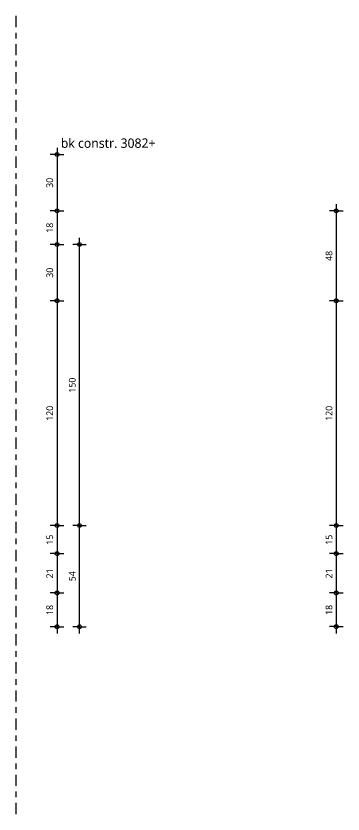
# Model space of a CAD drawing. Header units: millimetres. Extents: x 2457 to 4349, y 3067 to 7524.
# Drawn here: x 2958 to 3132.4, y 3751.6 to 4177.6 of the extents above; entities that cross this region are included whole.
import ezdxf

# ---------------------------------------------------------------- set-up
doc = ezdxf.new("R2010")
doc.units = ezdxf.units.MM
doc.linetypes.add('MV_center', pattern=[15, 6, -3, 3, -3])
for name, color, linetype, lineweight in [('A-ANNO-DIMS', 211, 'Continuous', 13), ('A-ANNO-DIMS-2', 211, 'Continuous', 13), ('A-DETL-GENF', 92, 'Continuous', 18), ('G-ANNO-TEXT', 231, 'Continuous', 13)]:
    doc.layers.add(name, color=color, linetype=linetype, lineweight=lineweight)
doc.styles.add('Segoe UI_1', font='segoeui.ttf', dxfattribs={"height": 3.6})
doc.styles.add('Segoe UI_3', font='segoeui.ttf', dxfattribs={"height": 5})
doc.dimstyles.new('1_8_mm', dxfattribs={"dimscale": 304.8, "dimtxt": 3.77051, "dimasz": 0.006562, "dimexe": 0.011811, "dimexo": 0.0625, "dimgap": 0.003281, "dimtad": 1, "dimdec": 0, "dimzin": 0, "dimdsep": 46, "dimtxsty": 'Segoe UI_1', "dimblk1": 'DOTBLANK', "dimblk2": 'DOTBLANK', "dimsah": 1, "dimcen": 0.09, "dimdle": 0.011811, "dimazin": 0, "dimtfac": 1, "dimtdec": 4, "dimtix": 1, "dimtmove": 0, "dimatfit": 3, "dimfxl": 0.011811, "dimfxlon": 1, "dimtvp": 1, "dimtfill": 1, "dimtolj": 1, "dimtzin": 0, "dimarcsym": 2})

# ---------------------------------------------------------------- blocks, each defined once
blk = doc.blocks.new('NLRS_00_DI_maskeer - Type 1-4234808-Details Strandbaak Strandhuis 2_0')
at = {"layer": 'A-DETL-GENF', "linetype": 'MV_center'}
blk.add_line((326, 0), (-100, 0), dxfattribs=at)
blk = doc.blocks.new('DIMBLOCK178-Details Strandbaak Strandhuis 2_0')
at = {"layer": 'A-ANNO-DIMS-2'}
for p, q in [((2979.9, 4107.22), (2979.9, 4073.62)), ((2979.9, 4103.62), (2976.3, 4103.62)), ((2979.9, 4103.62), (2983.5, 4103.62)), ((2979.9, 4073.62), (2976.3, 4073.62)), ((2979.9, 4073.62), (2983.5, 4073.62))]:
    blk.add_line(p, q, dxfattribs=at)
for centre in [(2979.9, 4103.62), (2979.9, 4073.62)]:
    blk.add_circle(centre, 1, dxfattribs=at)
at = {"layer": 'A-ANNO-DIMS-2', "color": 0, "insert": (2974.21, 4085.88), "char_height": 3.6, "width": 6.5813, "attachment_point": 1, "rotation": 90, "line_spacing_factor": 1.142579, "style": 'Segoe UI_1', "bg_fill": 3, "box_fill_scale": 1.25, "bg_fill_color": 9, "bg_fill_true_color": 13158600, "bg_fill_transparency": 0}
blk.add_mtext('30', dxfattribs=at)
blk = doc.blocks.new('_DotBlank')
at = {"color": 0, "linetype": 'ByBlock', "lineweight": -2}
blk.add_line((-0.5, 0), (-1, 0), dxfattribs=at)
blk.add_circle((0, 0), 0.5, dxfattribs=at)
blk = doc.blocks.new('DIMBLOCK179-Details Strandbaak Strandhuis 2_0')
at = {"layer": 'A-ANNO-DIMS-2'}
for p, q in [((2979.9, 4073.62), (2976.3, 4073.62)), ((2979.9, 4073.62), (2979.9, 4055.62)), ((2979.9, 4073.62), (2983.5, 4073.62)), ((2979.9, 4055.62), (2976.3, 4055.62)), ((2979.9, 4055.62), (2983.5, 4055.62))]:
    blk.add_line(p, q, dxfattribs=at)
for centre in [(2979.9, 4073.62), (2979.9, 4055.62)]:
    blk.add_circle(centre, 1, dxfattribs=at)
at = {"layer": 'A-ANNO-DIMS-2', "color": 0, "insert": (2974.21, 4061.88), "char_height": 3.6, "width": 6.5813, "attachment_point": 1, "rotation": 90, "line_spacing_factor": 1.142579, "style": 'Segoe UI_1', "bg_fill": 3, "box_fill_scale": 1.25, "bg_fill_color": 9, "bg_fill_true_color": 13158600, "bg_fill_transparency": 0}
blk.add_mtext('18', dxfattribs=at)
blk = doc.blocks.new('DIMBLOCK180-Details Strandbaak Strandhuis 2_0')
at = {"layer": 'A-ANNO-DIMS-2'}
for p, q in [((2979.9, 4055.62), (2976.3, 4055.62)), ((2979.9, 4055.62), (2979.9, 4025.62)), ((2979.9, 4055.62), (2983.5, 4055.62)), ((2979.9, 4025.62), (2976.3, 4025.62)), ((2979.9, 4025.62), (2983.5, 4025.62))]:
    blk.add_line(p, q, dxfattribs=at)
for centre in [(2979.9, 4055.62), (2979.9, 4025.62)]:
    blk.add_circle(centre, 1, dxfattribs=at)
at = {"layer": 'A-ANNO-DIMS-2', "color": 0, "insert": (2974.21, 4037.88), "char_height": 3.6, "width": 6.5813, "attachment_point": 1, "rotation": 90, "line_spacing_factor": 1.142579, "style": 'Segoe UI_1', "bg_fill": 3, "box_fill_scale": 1.25, "bg_fill_color": 9, "bg_fill_true_color": 13158600, "bg_fill_transparency": 0}
blk.add_mtext('30', dxfattribs=at)
blk = doc.blocks.new('DIMBLOCK181-Details Strandbaak Strandhuis 2_0')
at = {"layer": 'A-ANNO-DIMS-2'}
for p, q in [((2979.9, 4025.62), (2976.3, 4025.62)), ((2979.9, 4025.62), (2979.9, 3905.62)), ((2979.9, 4025.62), (2983.5, 4025.62)), ((2979.9, 3905.62), (2976.3, 3905.62)), ((2979.9, 3905.62), (2983.5, 3905.62))]:
    blk.add_line(p, q, dxfattribs=at)
for centre in [(2979.9, 4025.62), (2979.9, 3905.62)]:
    blk.add_circle(centre, 1, dxfattribs=at)
at = {"layer": 'A-ANNO-DIMS-2', "color": 0, "insert": (2974.21, 3961.51), "char_height": 3.6, "width": 9.8719, "attachment_point": 1, "rotation": 90, "line_spacing_factor": 1.142579, "style": 'Segoe UI_1', "bg_fill": 3, "box_fill_scale": 1.25, "bg_fill_color": 9, "bg_fill_true_color": 13158600, "bg_fill_transparency": 0}
blk.add_mtext('120', dxfattribs=at)
blk = doc.blocks.new('DIMBLOCK182-Details Strandbaak Strandhuis 2_0')
at = {"layer": 'A-ANNO-DIMS-2'}
for p, q in [((2979.9, 3905.62), (2976.3, 3905.62)), ((2979.9, 3905.62), (2979.9, 3890.62)), ((2979.9, 3905.62), (2983.5, 3905.62)), ((2979.9, 3890.62), (2976.3, 3890.62)), ((2979.9, 3890.62), (2983.5, 3890.62))]:
    blk.add_line(p, q, dxfattribs=at)
for centre in [(2979.9, 3905.62), (2979.9, 3890.62)]:
    blk.add_circle(centre, 1, dxfattribs=at)
at = {"layer": 'A-ANNO-DIMS-2', "color": 0, "insert": (2974.21, 3895.38), "char_height": 3.6, "width": 6.5813, "attachment_point": 1, "rotation": 90, "line_spacing_factor": 1.142579, "style": 'Segoe UI_1', "bg_fill": 3, "box_fill_scale": 1.25, "bg_fill_color": 9, "bg_fill_true_color": 13158600, "bg_fill_transparency": 0}
blk.add_mtext('15', dxfattribs=at)
blk = doc.blocks.new('DIMBLOCK183-Details Strandbaak Strandhuis 2_0')
at = {"layer": 'A-ANNO-DIMS-2'}
for p, q in [((2979.9, 3890.62), (2976.3, 3890.62)), ((2979.9, 3890.62), (2979.9, 3869.62)), ((2979.9, 3890.62), (2983.5, 3890.62)), ((2979.9, 3869.62), (2976.3, 3869.62)), ((2979.9, 3869.62), (2983.5, 3869.62))]:
    blk.add_line(p, q, dxfattribs=at)
for centre in [(2979.9, 3890.62), (2979.9, 3869.62)]:
    blk.add_circle(centre, 1, dxfattribs=at)
at = {"layer": 'A-ANNO-DIMS-2', "color": 0, "insert": (2974.21, 3877.38), "char_height": 3.6, "width": 6.5813, "attachment_point": 1, "rotation": 90, "line_spacing_factor": 1.142579, "style": 'Segoe UI_1', "bg_fill": 3, "box_fill_scale": 1.25, "bg_fill_color": 9, "bg_fill_true_color": 13158600, "bg_fill_transparency": 0}
blk.add_mtext('21', dxfattribs=at)
blk = doc.blocks.new('DIMBLOCK184-Details Strandbaak Strandhuis 2_0')
at = {"layer": 'A-ANNO-DIMS-2'}
for p, q in [((2979.9, 3869.62), (2976.3, 3869.62)), ((2979.9, 3869.62), (2979.9, 3848.02)), ((2979.9, 3869.62), (2983.5, 3869.62)), ((2979.9, 3851.62), (2976.3, 3851.62)), ((2979.9, 3851.62), (2983.5, 3851.62))]:
    blk.add_line(p, q, dxfattribs=at)
for centre in [(2979.9, 3869.62), (2979.9, 3851.62)]:
    blk.add_circle(centre, 1, dxfattribs=at)
at = {"layer": 'A-ANNO-DIMS-2', "color": 0, "insert": (2974.21, 3857.88), "char_height": 3.6, "width": 6.5813, "attachment_point": 1, "rotation": 90, "line_spacing_factor": 1.142579, "style": 'Segoe UI_1', "bg_fill": 3, "box_fill_scale": 1.25, "bg_fill_color": 9, "bg_fill_true_color": 13158600, "bg_fill_transparency": 0}
blk.add_mtext('18', dxfattribs=at)
blk = doc.blocks.new('DIMBLOCK199-Details Strandbaak Strandhuis 2_0')
at = {"layer": 'A-ANNO-DIMS-2'}
for p, q in [((3128.84, 4077.22), (3128.84, 4025.62)), ((3128.84, 4073.62), (3125.24, 4073.62)), ((3128.84, 4073.62), (3132.44, 4073.62)), ((3128.84, 4025.62), (3125.24, 4025.62)), ((3128.84, 4025.62), (3132.44, 4025.62))]:
    blk.add_line(p, q, dxfattribs=at)
for centre in [(3128.84, 4073.62), (3128.84, 4025.62)]:
    blk.add_circle(centre, 1, dxfattribs=at)
at = {"layer": 'A-ANNO-DIMS-2', "color": 0, "insert": (3123.14, 4046.88), "char_height": 3.6, "width": 6.5813, "attachment_point": 1, "rotation": 90, "line_spacing_factor": 1.142579, "style": 'Segoe UI_1', "bg_fill": 3, "box_fill_scale": 1.25, "bg_fill_color": 9, "bg_fill_true_color": 13158600, "bg_fill_transparency": 0}
blk.add_mtext('48', dxfattribs=at)
blk = doc.blocks.new('DIMBLOCK200-Details Strandbaak Strandhuis 2_0')
at = {"layer": 'A-ANNO-DIMS-2'}
for p, q in [((3128.84, 4025.62), (3125.24, 4025.62)), ((3128.84, 4025.62), (3128.84, 3905.62)), ((3128.84, 4025.62), (3132.44, 4025.62)), ((3128.84, 3905.62), (3125.24, 3905.62)), ((3128.84, 3905.62), (3132.44, 3905.62))]:
    blk.add_line(p, q, dxfattribs=at)
for centre in [(3128.84, 4025.62), (3128.84, 3905.62)]:
    blk.add_circle(centre, 1, dxfattribs=at)
at = {"layer": 'A-ANNO-DIMS-2', "color": 0, "insert": (3123.14, 3961.51), "char_height": 3.6, "width": 9.8719, "attachment_point": 1, "rotation": 90, "line_spacing_factor": 1.142579, "style": 'Segoe UI_1', "bg_fill": 3, "box_fill_scale": 1.25, "bg_fill_color": 9, "bg_fill_true_color": 13158600, "bg_fill_transparency": 0}
blk.add_mtext('120', dxfattribs=at)
blk = doc.blocks.new('DIMBLOCK201-Details Strandbaak Strandhuis 2_0')
at = {"layer": 'A-ANNO-DIMS-2'}
for p, q in [((3128.84, 3905.62), (3125.24, 3905.62)), ((3128.84, 3905.62), (3128.84, 3890.62)), ((3128.84, 3905.62), (3132.44, 3905.62)), ((3128.84, 3890.62), (3125.24, 3890.62)), ((3128.84, 3890.62), (3132.44, 3890.62))]:
    blk.add_line(p, q, dxfattribs=at)
for centre in [(3128.84, 3905.62), (3128.84, 3890.62)]:
    blk.add_circle(centre, 1, dxfattribs=at)
at = {"layer": 'A-ANNO-DIMS-2', "color": 0, "insert": (3123.14, 3895.38), "char_height": 3.6, "width": 6.5813, "attachment_point": 1, "rotation": 90, "line_spacing_factor": 1.142579, "style": 'Segoe UI_1', "bg_fill": 3, "box_fill_scale": 1.25, "bg_fill_color": 9, "bg_fill_true_color": 13158600, "bg_fill_transparency": 0}
blk.add_mtext('15', dxfattribs=at)
blk = doc.blocks.new('DIMBLOCK202-Details Strandbaak Strandhuis 2_0')
at = {"layer": 'A-ANNO-DIMS-2'}
for p, q in [((3128.84, 3890.62), (3125.24, 3890.62)), ((3128.84, 3890.62), (3128.84, 3869.62)), ((3128.84, 3890.62), (3132.44, 3890.62)), ((3128.84, 3869.62), (3125.24, 3869.62)), ((3128.84, 3869.62), (3132.44, 3869.62))]:
    blk.add_line(p, q, dxfattribs=at)
for centre in [(3128.84, 3890.62), (3128.84, 3869.62)]:
    blk.add_circle(centre, 1, dxfattribs=at)
at = {"layer": 'A-ANNO-DIMS-2', "color": 0, "insert": (3123.14, 3877.38), "char_height": 3.6, "width": 6.5813, "attachment_point": 1, "rotation": 90, "line_spacing_factor": 1.142579, "style": 'Segoe UI_1', "bg_fill": 3, "box_fill_scale": 1.25, "bg_fill_color": 9, "bg_fill_true_color": 13158600, "bg_fill_transparency": 0}
blk.add_mtext('21', dxfattribs=at)
blk = doc.blocks.new('DIMBLOCK203-Details Strandbaak Strandhuis 2_0')
at = {"layer": 'A-ANNO-DIMS-2'}
for p, q in [((3128.84, 3869.62), (3125.24, 3869.62)), ((3128.84, 3869.62), (3128.84, 3848.05)), ((3128.84, 3869.62), (3132.44, 3869.62)), ((3128.84, 3851.65), (3125.24, 3851.65)), ((3128.84, 3851.65), (3132.44, 3851.65))]:
    blk.add_line(p, q, dxfattribs=at)
for centre in [(3128.84, 3869.62), (3128.84, 3851.65)]:
    blk.add_circle(centre, 1, dxfattribs=at)
at = {"layer": 'A-ANNO-DIMS-2', "color": 0, "insert": (3123.14, 3857.89), "char_height": 3.6, "width": 6.5813, "attachment_point": 1, "rotation": 90, "line_spacing_factor": 1.142579, "style": 'Segoe UI_1', "bg_fill": 3, "box_fill_scale": 1.25, "bg_fill_color": 9, "bg_fill_true_color": 13158600, "bg_fill_transparency": 0}
blk.add_mtext('18', dxfattribs=at)
blk = doc.blocks.new('DIMBLOCK206-Details Strandbaak Strandhuis 2_0')
at = {"layer": 'A-ANNO-DIMS-2'}
for p, q in [((2991.9, 3905.62), (2988.3, 3905.62)), ((2991.9, 3848.02), (2991.9, 3905.62)), ((2991.9, 3905.62), (2995.5, 3905.62)), ((2991.9, 3851.62), (2988.3, 3851.62)), ((2991.9, 3851.62), (2995.5, 3851.62))]:
    blk.add_line(p, q, dxfattribs=at)
for centre in [(2991.9, 3905.62), (2991.9, 3851.62)]:
    blk.add_circle(centre, 1, dxfattribs=at)
at = {"layer": 'A-ANNO-DIMS-2', "color": 0, "insert": (2986.21, 3875.88), "char_height": 3.6, "width": 6.5813, "attachment_point": 1, "rotation": 90, "line_spacing_factor": 1.142579, "style": 'Segoe UI_1', "bg_fill": 3, "box_fill_scale": 1.25, "bg_fill_color": 9, "bg_fill_true_color": 13158600, "bg_fill_transparency": 0}
blk.add_mtext('54', dxfattribs=at)
blk = doc.blocks.new('DIMBLOCK207-Details Strandbaak Strandhuis 2_0')
at = {"layer": 'A-ANNO-DIMS-2'}
for p, q in [((2991.9, 4055.62), (2988.3, 4055.62)), ((2991.9, 3905.62), (2991.9, 4059.22)), ((2991.9, 4055.62), (2995.5, 4055.62)), ((2991.9, 3905.62), (2988.3, 3905.62)), ((2991.9, 3905.62), (2995.5, 3905.62))]:
    blk.add_line(p, q, dxfattribs=at)
for centre in [(2991.9, 4055.62), (2991.9, 3905.62)]:
    blk.add_circle(centre, 1, dxfattribs=at)
at = {"layer": 'A-ANNO-DIMS-2', "color": 0, "insert": (2986.21, 3976.51), "char_height": 3.6, "width": 9.8719, "attachment_point": 1, "rotation": 90, "line_spacing_factor": 1.142579, "style": 'Segoe UI_1', "bg_fill": 3, "box_fill_scale": 1.25, "bg_fill_color": 9, "bg_fill_true_color": 13158600, "bg_fill_transparency": 0}
blk.add_mtext('150', dxfattribs=at)

msp = doc.modelspace()

# ---------------------------------------------------------------- block references
at = {"layer": 'A-DETL-GENF', "linetype": 'MV_center', "rotation": 90}
msp.add_blockref('NLRS_00_DI_maskeer - Type 1-4234808-Details Strandbaak Strandhuis 2_0', (2958.01, 3851.62), dxfattribs=at)

# ---------------------------------------------------------------- dimensions: what is measured, and where the dimension line sits
at = {"layer": 'A-ANNO-DIMS'}
for base, p1, p2, override, picture, middle in [((2979.9, 4073.62), (2983.5, 4103.62), (2976.3, 4073.62), {"dimpost": '<>', "dimfxl": 30.851904}, 'DIMBLOCK178-Details Strandbaak Strandhuis 2_0', (2977.04, 4088.62)), ((3128.84, 4025.62), (3132.44, 4073.62), (3132.44, 4025.62), {"dimpost": '<>', "dimfxl": 48}, 'DIMBLOCK199-Details Strandbaak Strandhuis 2_0', (3125.98, 4049.62))]:
    dim = msp.add_linear_dim(base=base, p1=p1, p2=p2, angle=90, dimstyle='1_8_mm', override=override, dxfattribs=at)
    dim.commit()
    dim.dimension.update_dxf_attribs({"geometry": picture, "text_midpoint": middle})

# ---------------------------------------------------------------- next in the draw order: texts
at = {"layer": 'G-ANNO-TEXT', "color": 7, "insert": (2981.92, 4112.23), "char_height": 5, "width": 63.0126, "attachment_point": 1, "style": 'Segoe UI_3'}
msp.add_mtext('bk constr. 3082+', dxfattribs=at)

# ---------------------------------------------------------------- next in the draw order: dimensions: what is measured, and where the dimension line sits
at = {"layer": 'A-ANNO-DIMS'}
for base, p1, p2, override, picture, middle in [((2979.9, 4055.62), (2976.3, 4073.62), (2976.3, 4055.62), {"dimpost": '<>', "dimfxl": 18}, 'DIMBLOCK179-Details Strandbaak Strandhuis 2_0', (2977.04, 4064.62)), ((3128.84, 3905.62), (3132.44, 4025.62), (3132.44, 3905.62), {"dimpost": '<>', "dimfxl": 120}, 'DIMBLOCK200-Details Strandbaak Strandhuis 2_0', (3125.96, 3965.62))]:
    dim = msp.add_linear_dim(base=base, p1=p1, p2=p2, angle=90, dimstyle='1_8_mm', override=override, dxfattribs=at)
    dim.commit()
    dim.dimension.update_dxf_attribs({"geometry": picture, "text_midpoint": middle})

# ---------------------------------------------------------------- next in the draw order: dimensions: what is measured, and where the dimension line sits
for base, p1, p2, override, picture, middle in [((2979.9, 4025.62), (2976.3, 4055.62), (2976.3, 4025.62), {"dimpost": '<>', "dimfxl": 30}, 'DIMBLOCK180-Details Strandbaak Strandhuis 2_0', (2977.04, 4040.62)), ((3128.84, 3890.62), (3132.44, 3905.62), (3132.44, 3890.62), {"dimpost": '<>', "dimfxl": 15}, 'DIMBLOCK201-Details Strandbaak Strandhuis 2_0', (3125.96, 3898.12))]:
    dim = msp.add_linear_dim(base=base, p1=p1, p2=p2, angle=90, dimstyle='1_8_mm', override=override, dxfattribs=at)
    dim.commit()
    dim.dimension.update_dxf_attribs({"geometry": picture, "text_midpoint": middle})

# ---------------------------------------------------------------- next in the draw order: dimensions: what is measured, and where the dimension line sits
for base, p1, p2, override, picture, middle in [((2979.9, 3905.62), (2976.3, 4025.62), (2976.3, 3905.62), {"dimpost": '<>', "dimfxl": 120}, 'DIMBLOCK181-Details Strandbaak Strandhuis 2_0', (2977.03, 3965.62)), ((3128.84, 3869.62), (3132.44, 3890.62), (3132.44, 3869.62), {"dimpost": '<>', "dimfxl": 21}, 'DIMBLOCK202-Details Strandbaak Strandhuis 2_0', (3126, 3880.12))]:
    dim = msp.add_linear_dim(base=base, p1=p1, p2=p2, angle=90, dimstyle='1_8_mm', override=override, dxfattribs=at)
    dim.commit()
    dim.dimension.update_dxf_attribs({"geometry": picture, "text_midpoint": middle})

# ---------------------------------------------------------------- next in the draw order: dimensions: what is measured, and where the dimension line sits
for base, p1, p2, override, picture, middle in [((2979.9, 3890.62), (2976.3, 3905.62), (2976.3, 3890.62), {"dimpost": '<>', "dimfxl": 15}, 'DIMBLOCK182-Details Strandbaak Strandhuis 2_0', (2977.03, 3898.12)), ((3128.84, 3851.65), (3132.44, 3869.62), (3132.44, 3851.65), {"dimpost": '<>', "dimfxl": 17.970781}, 'DIMBLOCK203-Details Strandbaak Strandhuis 2_0', (3125.97, 3860.63))]:
    dim = msp.add_linear_dim(base=base, p1=p1, p2=p2, angle=90, dimstyle='1_8_mm', override=override, dxfattribs=at)
    dim.commit()
    dim.dimension.update_dxf_attribs({"geometry": picture, "text_midpoint": middle})

# ---------------------------------------------------------------- next in the draw order: dimensions: what is measured, and where the dimension line sits
dim = msp.add_linear_dim(base=(2979.9, 3869.62), p1=(2976.3, 3890.62), p2=(2983.5, 3869.62), angle=90, dimstyle='1_8_mm', override={"dimpost": '<>', "dimfxl": 22.2}, dxfattribs=at)
dim.commit()
dim.dimension.update_dxf_attribs({"geometry": 'DIMBLOCK183-Details Strandbaak Strandhuis 2_0', "text_midpoint": (2977.06, 3880.12)})

# ---------------------------------------------------------------- next in the draw order: dimensions: what is measured, and where the dimension line sits
dim = msp.add_linear_dim(base=(2979.9, 3851.62), p1=(2983.5, 3869.62), p2=(2983.5, 3851.62), angle=90, dimstyle='1_8_mm', override={"dimpost": '<>', "dimfxl": 18}, dxfattribs=at)
dim.commit()
dim.dimension.update_dxf_attribs({"geometry": 'DIMBLOCK184-Details Strandbaak Strandhuis 2_0', "text_midpoint": (2977.04, 3860.62)})

# ---------------------------------------------------------------- next in the draw order: dimensions: what is measured, and where the dimension line sits
dim = msp.add_linear_dim(base=(2991.9, 3905.62), p1=(2988.3, 3851.62), p2=(2988.3, 3905.62), angle=90, dimstyle='1_8_mm', override={"dimpost": '<>', "dimfxl": 54}, dxfattribs=at)
dim.commit()
dim.dimension.update_dxf_attribs({"geometry": 'DIMBLOCK206-Details Strandbaak Strandhuis 2_0', "text_midpoint": (2989.07, 3878.62)})

# ---------------------------------------------------------------- next in the draw order: dimensions: what is measured, and where the dimension line sits
dim = msp.add_linear_dim(base=(2991.9, 4055.62), p1=(2988.3, 3905.62), p2=(2988.3, 4055.62), angle=90, dimstyle='1_8_mm', override={"dimpost": '<>', "dimfxl": 150}, dxfattribs=at)
dim.commit()
dim.dimension.update_dxf_attribs({"geometry": 'DIMBLOCK207-Details Strandbaak Strandhuis 2_0', "text_midpoint": (2989.03, 3980.62)})

doc.saveas('drawing.dxf')
